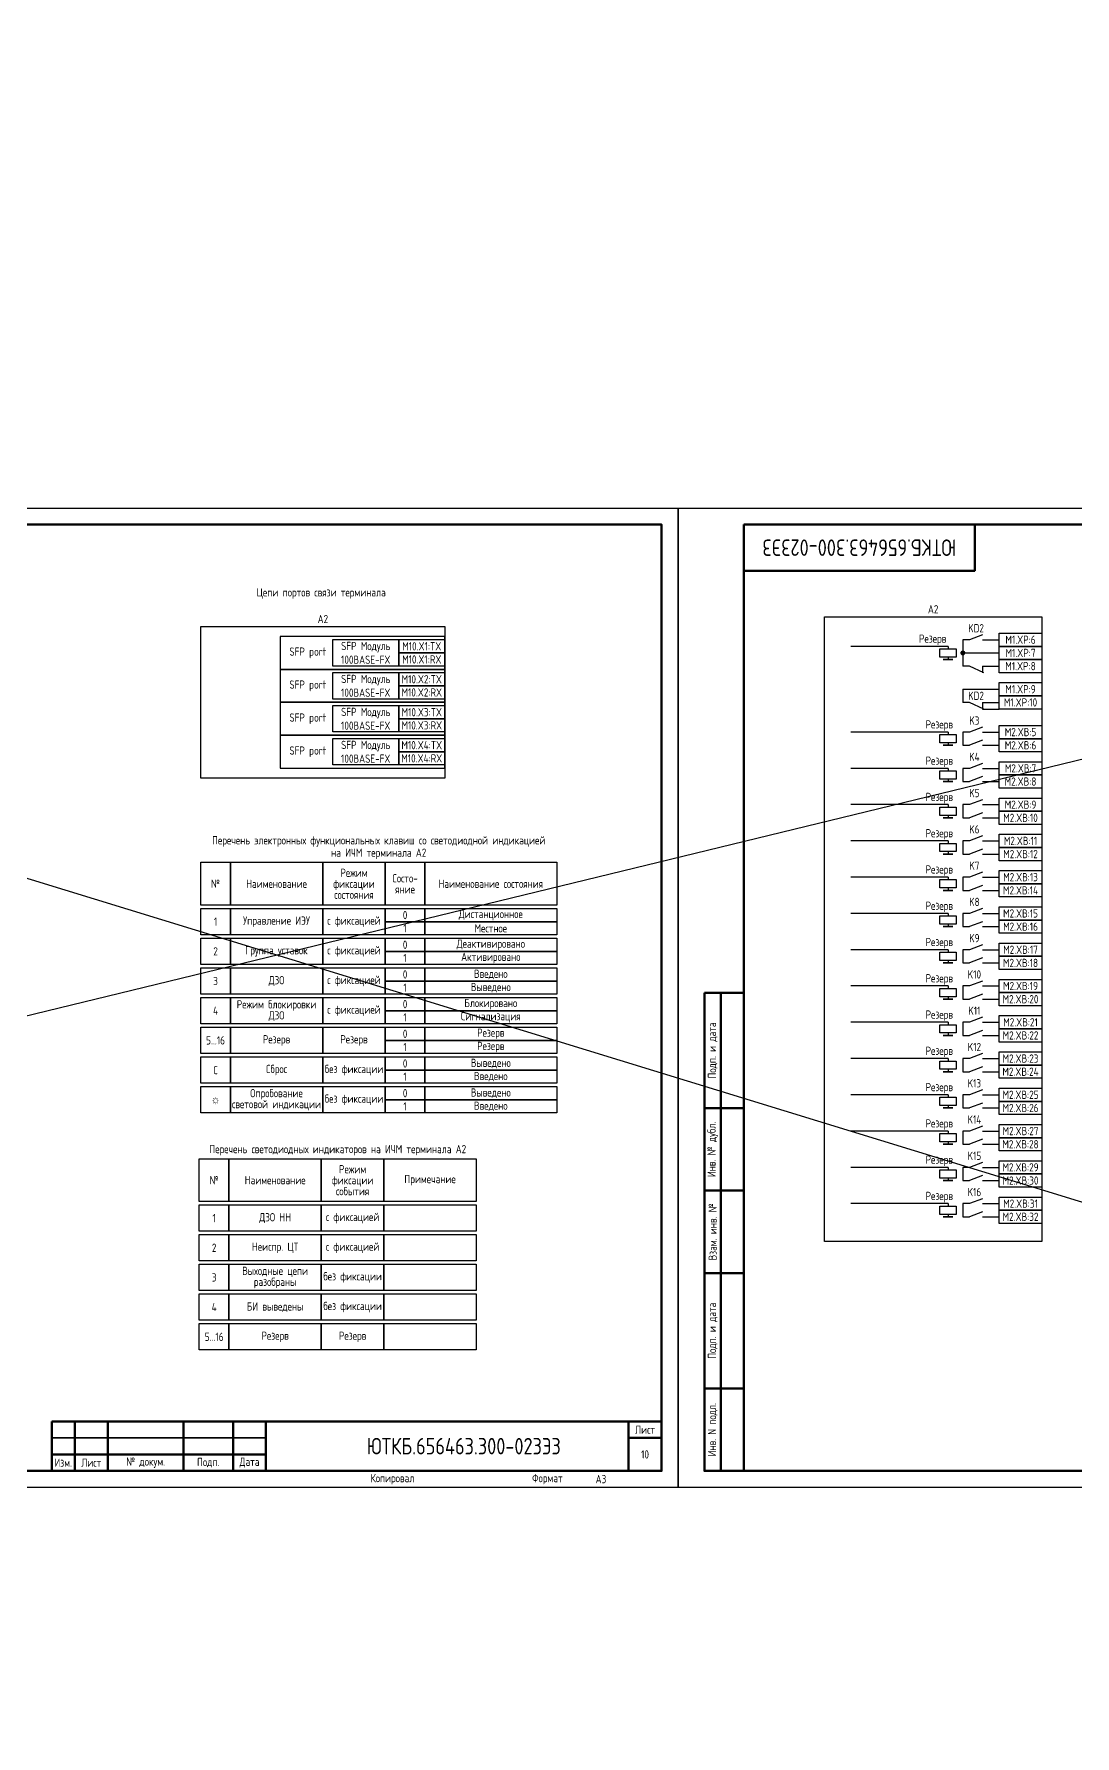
# Model space of a CAD drawing. Header units: millimetres. Extents: x -1244 to 6083, y -90 to 1191.
# Drawn here: x 4005 to 4320, y 675 to 1191 of the extents above; entities that cross this region are included whole.
import ezdxf

# ---------------------------------------------------------------- set-up
doc = ezdxf.new("R2010")
doc.units = ezdxf.units.MM
doc.styles.add('Gost type A_2.5', font='GOST_0.TTF', dxfattribs={"height": 2.5})
doc.styles.add('Gost_type_A', font='GOST_0.TTF')

# ---------------------------------------------------------------- blocks, each defined once
blk = doc.blocks.new('Формат_А3')
blk.add_lwpolyline([(-420, 297), (0, 297), (0, 0), (-420, 0)], close=True)
at = {"lineweight": 50}
blk.add_lwpolyline([(-400, 292), (-5, 292), (-5, 5), (-400, 5)], close=True, dxfattribs=at)
blk = doc.blocks.new('Штамп малый нижний')
at = {"lineweight": 50}
for points in [[(-185, 15), (-178, 15), (-178, 5), (-185, 5)], [(-178, 15), (-168, 15), (-168, 5), (-178, 5)], [(-168, 15), (-145, 15), (-145, 5), (-168, 5)], [(-145, 15), (-130, 15), (-130, 5), (-145, 5)], [(-130, 15), (-120, 15), (-120, 5), (-130, 5)], [(-120, 15), (-10, 15), (-10, 0), (-120, 0)], [(-10, 15), (0, 15), (0, 10), (-10, 10)], [(-10, 10), (0, 10), (0, 0), (-10, 0)], [(-185, 5), (-178, 5), (-178, 0), (-185, 0)], [(-178, 5), (-168, 5), (-168, 0), (-178, 0)], [(-168, 5), (-145, 5), (-145, 0), (-168, 0)], [(-145, 5), (-130, 5), (-130, 0), (-145, 0)], [(-130, 5), (-120, 5), (-120, 0), (-130, 0)]]:
    blk.add_lwpolyline(points, close=True, dxfattribs=at)
for points in [[(-185, 15), (-178, 15), (-178, 10), (-185, 10)], [(-178, 15), (-168, 15), (-168, 10), (-178, 10)], [(-168, 15), (-145, 15), (-145, 10), (-168, 10)], [(-145, 15), (-130, 15), (-130, 10), (-145, 10)], [(-130, 15), (-120, 15), (-120, 10), (-130, 10)], [(-185, 10), (-178, 10), (-178, 5), (-185, 5)], [(-178, 10), (-168, 10), (-168, 5), (-178, 5)], [(-168, 10), (-145, 10), (-145, 5), (-168, 5)], [(-145, 10), (-130, 10), (-130, 5), (-145, 5)], [(-130, 10), (-120, 10), (-120, 5), (-130, 5)]]:
    blk.add_lwpolyline(points, close=True)
at = {"char_height": 2.5, "style": 'Gost_type_A'}
for s, insert, width, attachment_point in [('Лист', (-5, 12.5), 10, 5), ('Изм.', (-181.5, 2.5), 7, 5), ('Лист', (-173, 2.5), 10, 5), ('№ докум.', (-156.5, 2.5), 23, 5), ('Подп.', (-137.5, 2.5), 15, 5), ('Дата', (-125, 2.5), 10, 5), ('Копировал', (-75, -2.53), 13.1202, 6), ('Формат', (-30, -2.53), 13.1202, 6)]:
    blk.add_mtext(s, dxfattribs=dict(at, insert=insert, width=width, attachment_point=attachment_point))
blk = doc.blocks.new('Штамп левый нижний')
at = {"lineweight": 50}
for points in [[(-12, 145), (-7, 145), (-7, 110), (-12, 110)], [(-7, 145), (0, 145), (0, 110), (-7, 110)], [(-12, 110), (-7, 110), (-7, 85), (-12, 85)], [(-7, 110), (0, 110), (0, 85), (-7, 85)], [(-12, 85), (-7, 85), (-7, 60), (-12, 60)], [(-7, 85), (0, 85), (0, 60), (-7, 60)], [(-12, 60), (-7, 60), (-7, 25), (-12, 25)], [(-7, 60), (0, 60), (0, 25), (-7, 25)], [(-12, 25), (-7, 25), (-7, 0), (-12, 0)], [(-7, 25), (0, 25), (0, 0), (-7, 0)]]:
    blk.add_lwpolyline(points, close=True, dxfattribs=at)
at = {"char_height": 2.5, "attachment_point": 5, "rotation": 90, "style": 'Gost_type_A'}
for s, insert, width in [('Подп. и дата', (-9.5, 127.5), 35), ('Инв. № дубл.', (-9.5, 97.5), 25), ('Взам. инв. №', (-9.5, 72.5), 25), ('Подп. и дата', (-9.5, 42.5), 35), ('Инв. N подл.', (-9.5, 12.5), 25)]:
    blk.add_mtext(s, dxfattribs=dict(at, insert=insert, width=width))
blk = doc.blocks.new('Штамп угловой верхний')
at = {"lineweight": 50}
blk.add_lwpolyline([(0, 0), (70, 0), (70, -14), (0, -14)], close=True, dxfattribs=at)
blk = doc.blocks.new('POINT')
at = {"const_width": 0.75}
blk.add_lwpolyline([(-0.375, 0, 1), (0.375, 0, 1)], format="xyb", close=True, dxfattribs=at)

msp = doc.modelspace()

# ---------------------------------------------------------------- linework, layer by layer
at = {"color": 5}
for p, q in [((3168.72, 1191.07), (4757.14, 703.41)), ((3104.61, 674.94), (4860.42, 1102.08))]:
    msp.add_line(p, q, dxfattribs=at)
at = {"ltscale": 1.08}
for p, q in [((4288.4, 1007.38), (4286.4, 1007.38)), ((4286.4, 1007.38), (4286.4, 999.38)), ((4292.4, 1007.38), (4297.4, 1007.38)), ((4286.4, 1003.38), (4297.4, 1003.38)), ((4288.4, 999.38), (4286.4, 999.38)), ((4292.4, 999.38), (4297.4, 999.38)), ((4286.4, 992.38), (4297.4, 992.38)), ((4288.4, 988.38), (4286.4, 988.38)), ((4292.4, 988.38), (4297.4, 988.38)), ((4292.4, 986.38), (4297.4, 986.38)), ((4288.4, 979.38), (4286.4, 979.38)), ((4286.4, 979.38), (4286.4, 975.38)), ((4292.4, 979.38), (4297.4, 979.38)), ((4286.4, 975.38), (4288.4, 975.38)), ((4292.4, 975.38), (4297.4, 975.38)), ((4288.4, 968.38), (4286.4, 968.38)), ((4286.4, 968.38), (4286.4, 964.38)), ((4292.4, 968.38), (4297.4, 968.38)), ((4286.4, 964.38), (4288.4, 964.38)), ((4292.4, 964.38), (4297.4, 964.38)), ((4288.4, 957.38), (4286.4, 957.38)), ((4286.4, 957.38), (4286.4, 953.38)), ((4292.4, 957.38), (4297.4, 957.38)), ((4286.4, 953.38), (4288.4, 953.38)), ((4292.4, 953.38), (4297.4, 953.38)), ((4288.4, 946.38), (4286.4, 946.38)), ((4286.4, 946.38), (4286.4, 942.38)), ((4292.4, 946.38), (4297.4, 946.38)), ((4286.4, 942.38), (4288.4, 942.38)), ((4292.4, 942.38), (4297.4, 942.38)), ((4288.4, 935.38), (4286.4, 935.38)), ((4286.4, 935.38), (4286.4, 931.38)), ((4292.4, 935.38), (4297.4, 935.38)), ((4286.4, 931.38), (4288.4, 931.38)), ((4292.4, 931.38), (4297.4, 931.38)), ((4288.4, 924.38), (4286.4, 924.38)), ((4286.4, 924.38), (4286.4, 920.38)), ((4292.4, 924.38), (4297.4, 924.38)), ((4286.4, 920.38), (4288.4, 920.38)), ((4292.4, 920.38), (4297.4, 920.38)), ((4288.4, 913.38), (4286.4, 913.38)), ((4286.4, 913.38), (4286.4, 909.38)), ((4286.4, 909.38), (4288.4, 909.38)), ((4292.4, 913.38), (4297.4, 913.38)), ((4292.4, 909.38), (4297.4, 909.38)), ((4288.4, 902.38), (4286.4, 902.38)), ((4286.4, 902.38), (4286.4, 898.38)), ((4286.4, 898.38), (4288.4, 898.38)), ((4292.4, 902.38), (4297.4, 902.38)), ((4292.4, 898.38), (4297.4, 898.38)), ((4288.4, 891.38), (4286.4, 891.38)), ((4286.4, 891.38), (4286.4, 887.38)), ((4292.4, 891.38), (4297.4, 891.38)), ((4286.4, 887.38), (4288.4, 887.38)), ((4292.4, 887.38), (4297.4, 887.38)), ((4288.4, 880.38), (4286.4, 880.38)), ((4286.4, 880.38), (4286.4, 876.38)), ((4292.4, 880.38), (4297.4, 880.38)), ((4286.4, 876.38), (4288.4, 876.38)), ((4292.4, 876.38), (4297.4, 876.38)), ((4288.4, 869.38), (4286.4, 869.38)), ((4286.4, 869.38), (4286.4, 865.38)), ((4292.4, 869.38), (4297.4, 869.38)), ((4286.4, 865.38), (4288.4, 865.38)), ((4292.4, 865.38), (4297.4, 865.38)), ((4288.4, 858.38), (4286.4, 858.38)), ((4286.4, 858.38), (4286.4, 854.38)), ((4292.4, 858.38), (4297.4, 858.38)), ((4286.4, 854.38), (4288.4, 854.38)), ((4292.4, 854.38), (4297.4, 854.38)), ((4288.4, 847.38), (4286.4, 847.38)), ((4286.4, 847.38), (4286.4, 843.38)), ((4292.4, 847.38), (4297.4, 847.38)), ((4286.4, 843.38), (4288.4, 843.38)), ((4292.4, 843.38), (4297.4, 843.38)), ((4288.4, 836.38), (4286.4, 836.38)), ((4286.4, 836.38), (4286.4, 832.38)), ((4292.4, 836.38), (4297.4, 836.38)), ((4286.4, 832.38), (4288.4, 832.38)), ((4292.4, 832.38), (4297.4, 832.38))]:
    msp.add_line(p, q, dxfattribs=at)
at = {"ltscale": 4.32}
for p, q in [((4292.4, 1008.88), (4288.4, 1007.38)), ((4292.79, 997.38), (4288.4, 999.38)), ((4292.79, 986.38), (4288.4, 988.38)), ((4292.4, 980.88), (4288.4, 979.38)), ((4292.4, 976.88), (4288.4, 975.38)), ((4292.4, 969.88), (4288.4, 968.38)), ((4292.4, 965.88), (4288.4, 964.38)), ((4292.4, 958.88), (4288.4, 957.38)), ((4292.4, 954.88), (4288.4, 953.38)), ((4292.4, 947.88), (4288.4, 946.38)), ((4292.4, 943.88), (4288.4, 942.38)), ((4292.4, 936.88), (4288.4, 935.38)), ((4292.4, 932.88), (4288.4, 931.38)), ((4292.4, 925.88), (4288.4, 924.38)), ((4292.4, 921.88), (4288.4, 920.38)), ((4292.4, 914.88), (4288.4, 913.38)), ((4292.4, 910.88), (4288.4, 909.38)), ((4292.4, 903.88), (4288.4, 902.38)), ((4292.4, 899.88), (4288.4, 898.38)), ((4292.4, 892.88), (4288.4, 891.38)), ((4292.4, 888.88), (4288.4, 887.38)), ((4292.4, 881.88), (4288.4, 880.38)), ((4292.4, 877.88), (4288.4, 876.38)), ((4292.4, 870.88), (4288.4, 869.38)), ((4292.4, 866.88), (4288.4, 865.38)), ((4292.4, 859.88), (4288.4, 858.38)), ((4292.4, 855.88), (4288.4, 854.38)), ((4292.4, 848.88), (4288.4, 847.38)), ((4292.4, 844.88), (4288.4, 843.38)), ((4292.4, 837.88), (4288.4, 836.38)), ((4292.4, 833.88), (4288.4, 832.38))]:
    msp.add_line(p, q, dxfattribs=at)
for p, q in [((4281.9, 1005.38), (4252.4, 1005.38)), ((4281.9, 1005.38), (4281.9, 1004.63)), ((4281.9, 1002.13), (4281.9, 1001.38)), ((4292.4, 999.38), (4292.4, 997.38)), ((4286.4, 992.38), (4286.4, 988.38)), ((4292.4, 988.38), (4292.4, 986.38)), ((4281.9, 979.38), (4252.4, 979.38)), ((4281.9, 979.38), (4281.9, 978.63)), ((4281.9, 976.13), (4281.9, 975.38)), ((4281.9, 968.38), (4252.4, 968.38)), ((4281.9, 968.38), (4281.9, 967.63)), ((4281.9, 965.13), (4281.9, 964.38)), ((4281.9, 957.38), (4252.4, 957.38)), ((4281.9, 957.38), (4281.9, 956.63)), ((4281.9, 954.13), (4281.9, 953.38)), ((4281.9, 946.38), (4252.4, 946.38)), ((4281.9, 946.38), (4281.9, 945.63)), ((4281.9, 943.13), (4281.9, 942.38)), ((4281.9, 935.38), (4252.4, 935.38)), ((4281.9, 935.38), (4281.9, 934.63)), ((4281.9, 932.13), (4281.9, 931.38)), ((4281.9, 924.38), (4252.4, 924.38)), ((4281.9, 924.38), (4281.9, 923.63)), ((4281.9, 921.13), (4281.9, 920.38)), ((4281.9, 913.38), (4252.4, 913.38)), ((4281.9, 913.38), (4281.9, 912.63)), ((4281.9, 910.13), (4281.9, 909.38)), ((4281.9, 902.38), (4252.4, 902.38)), ((4281.9, 902.38), (4281.9, 901.63)), ((4281.9, 899.13), (4281.9, 898.38)), ((4281.9, 891.38), (4252.4, 891.38)), ((4281.9, 891.38), (4281.9, 890.63)), ((4281.9, 888.13), (4281.9, 887.38)), ((4281.9, 880.38), (4252.4, 880.38)), ((4281.9, 880.38), (4281.9, 879.63)), ((4281.9, 877.13), (4281.9, 876.38)), ((4281.9, 869.38), (4252.4, 869.38)), ((4281.9, 869.38), (4281.9, 868.63)), ((4281.9, 866.13), (4281.9, 865.38)), ((4281.9, 858.38), (4252.4, 858.38)), ((4281.9, 858.38), (4281.9, 857.63)), ((4281.9, 855.13), (4281.9, 854.38)), ((4281.9, 847.38), (4252.4, 847.38)), ((4281.9, 847.38), (4281.9, 846.63)), ((4281.9, 844.13), (4281.9, 843.38)), ((4281.9, 836.38), (4252.4, 836.38)), ((4281.9, 836.38), (4281.9, 835.63)), ((4281.9, 833.13), (4281.9, 832.38))]:
    msp.add_line(p, q)
for points in [[(4244.4, 1014.38), (4310.4, 1014.38), (4310.4, 824.86), (4244.4, 824.86)], [(4055.26, 1011.41), (4129.26, 1011.41), (4129.26, 965.41), (4055.26, 965.41)], [(4079.26, 998.41), (4129.26, 998.41), (4129.26, 1008.41), (4079.26, 1008.41)], [(4095.26, 1007.41), (4115.26, 1007.41), (4115.26, 999.41), (4095.26, 999.41)], [(4115.26, 1007.41), (4129.26, 1007.41), (4129.26, 1003.41), (4115.26, 1003.41)], [(4297.4, 1009.38), (4310.4, 1009.38), (4310.4, 1005.38), (4297.4, 1005.38)], [(4115.26, 1003.41), (4129.26, 1003.41), (4129.26, 999.41), (4115.26, 999.41)], [(4284.4, 1004.63), (4284.4, 1002.13), (4279.4, 1002.13), (4279.4, 1004.63)], [(4283.4, 1001.38), (4280.4, 1001.38)], [(4297.4, 1005.38), (4310.4, 1005.38), (4310.4, 1001.38), (4297.4, 1001.38)], [(4297.4, 1001.38), (4310.4, 1001.38), (4310.4, 997.38), (4297.4, 997.38)], [(4079.26, 988.41), (4129.26, 988.41), (4129.26, 998.41), (4079.26, 998.41)], [(4095.26, 997.41), (4115.26, 997.41), (4115.26, 989.41), (4095.26, 989.41)], [(4115.26, 997.41), (4129.26, 997.41), (4129.26, 993.41), (4115.26, 993.41)], [(4115.26, 993.41), (4129.26, 993.41), (4129.26, 989.41), (4115.26, 989.41)], [(4297.4, 994.38), (4310.4, 994.38), (4310.4, 990.38), (4297.4, 990.38)], [(4079.26, 978.41), (4129.26, 978.41), (4129.26, 988.41), (4079.26, 988.41)], [(4095.26, 987.41), (4115.26, 987.41), (4115.26, 979.41), (4095.26, 979.41)], [(4115.26, 987.41), (4129.26, 987.41), (4129.26, 983.41), (4115.26, 983.41)], [(4297.4, 990.38), (4310.4, 990.38), (4310.4, 986.38), (4297.4, 986.38)], [(4115.26, 983.41), (4129.26, 983.41), (4129.26, 979.41), (4115.26, 979.41)], [(4297.4, 981.38), (4310.4, 981.38), (4310.4, 977.38), (4297.4, 977.38)], [(4297.4, 981.38), (4310.4, 981.38), (4310.4, 977.38), (4297.4, 977.38)], [(4079.26, 968.41), (4129.26, 968.41), (4129.26, 978.41), (4079.26, 978.41)], [(4095.26, 977.41), (4115.26, 977.41), (4115.26, 969.41), (4095.26, 969.41)], [(4115.26, 977.41), (4129.26, 977.41), (4129.26, 973.41), (4115.26, 973.41)], [(4284.4, 978.63), (4284.4, 976.13), (4279.4, 976.13), (4279.4, 978.63)], [(4297.4, 977.38), (4310.4, 977.38), (4310.4, 973.38), (4297.4, 973.38)], [(4115.26, 973.41), (4129.26, 973.41), (4129.26, 969.41), (4115.26, 969.41)], [(4283.4, 975.38), (4280.4, 975.38)], [(4297.4, 970.38), (4310.4, 970.38), (4310.4, 966.38), (4297.4, 966.38)], [(4284.4, 967.63), (4284.4, 965.13), (4279.4, 965.13), (4279.4, 967.63)], [(4297.4, 966.38), (4310.4, 966.38), (4310.4, 962.38), (4297.4, 962.38)], [(4283.4, 964.38), (4280.4, 964.38)], [(4284.4, 956.63), (4284.4, 954.13), (4279.4, 954.13), (4279.4, 956.63)], [(4297.4, 959.38), (4310.4, 959.38), (4310.4, 955.38), (4297.4, 955.38)], [(4297.4, 955.38), (4310.4, 955.38), (4310.4, 951.38), (4297.4, 951.38)], [(4283.4, 953.38), (4280.4, 953.38)], [(4284.4, 945.63), (4284.4, 943.13), (4279.4, 943.13), (4279.4, 945.63)], [(4297.4, 948.38), (4310.4, 948.38), (4310.4, 944.38), (4297.4, 944.38)], [(4055.2, 939.88), (4064.2, 939.88), (4064.2, 926.88), (4055.2, 926.88)], [(4064.2, 939.88), (4092.2, 939.88), (4092.2, 926.88), (4064.2, 926.88)], [(4092.2, 939.88), (4111.2, 939.88), (4111.2, 926.88), (4092.2, 926.88)], [(4111.2, 939.88), (4123.2, 939.88), (4123.2, 926.88), (4111.2, 926.88)], [(4123.2, 939.88), (4163.2, 939.88), (4163.2, 926.88), (4123.2, 926.88)], [(4283.4, 942.38), (4280.4, 942.38)], [(4297.4, 944.38), (4310.4, 944.38), (4310.4, 940.38), (4297.4, 940.38)], [(4284.4, 934.63), (4284.4, 932.13), (4279.4, 932.13), (4279.4, 934.63)], [(4297.4, 937.38), (4310.4, 937.38), (4310.4, 933.38), (4297.4, 933.38)], [(4283.4, 931.38), (4280.4, 931.38)], [(4297.4, 933.38), (4310.4, 933.38), (4310.4, 929.38), (4297.4, 929.38)], [(4055.2, 925.88), (4064.2, 925.88), (4064.2, 917.88), (4055.2, 917.88)], [(4064.2, 925.88), (4092.2, 925.88), (4092.2, 917.88), (4064.2, 917.88)], [(4092.2, 925.88), (4111.2, 925.88), (4111.2, 917.88), (4092.2, 917.88)], [(4111.2, 925.88), (4123.2, 925.88), (4123.2, 921.88), (4111.2, 921.88)], [(4123.2, 925.88), (4163.2, 925.88), (4163.2, 921.88), (4123.2, 921.88)], [(4297.4, 926.38), (4310.4, 926.38), (4310.4, 922.38), (4297.4, 922.38)], [(4111.2, 921.88), (4123.2, 921.88), (4123.2, 917.88), (4111.2, 917.88)], [(4123.2, 921.88), (4163.2, 921.88), (4163.2, 917.88), (4123.2, 917.88)], [(4284.4, 923.63), (4284.4, 921.13), (4279.4, 921.13), (4279.4, 923.63)], [(4283.4, 920.38), (4280.4, 920.38)], [(4297.4, 922.38), (4310.4, 922.38), (4310.4, 918.38), (4297.4, 918.38)], [(4055.2, 916.88), (4064.2, 916.88), (4064.2, 908.88), (4055.2, 908.88)], [(4064.2, 916.88), (4092.2, 916.88), (4092.2, 908.88), (4064.2, 908.88)], [(4092.2, 916.88), (4111.2, 916.88), (4111.2, 908.88), (4092.2, 908.88)], [(4111.2, 916.88), (4123.2, 916.88), (4123.2, 912.88), (4111.2, 912.88)], [(4123.2, 916.88), (4163.2, 916.88), (4163.2, 912.88), (4123.2, 912.88)], [(4297.4, 915.38), (4310.4, 915.38), (4310.4, 911.38), (4297.4, 911.38)], [(4111.2, 912.88), (4123.2, 912.88), (4123.2, 908.88), (4111.2, 908.88)], [(4123.2, 912.88), (4163.2, 912.88), (4163.2, 908.88), (4123.2, 908.88)], [(4284.4, 912.63), (4284.4, 910.13), (4279.4, 910.13), (4279.4, 912.63)], [(4283.4, 909.38), (4280.4, 909.38)], [(4297.4, 911.38), (4310.4, 911.38), (4310.4, 907.38), (4297.4, 907.38)], [(4055.2, 907.88), (4064.2, 907.88), (4064.2, 899.88), (4055.2, 899.88)], [(4055.2, 907.88), (4064.2, 907.88), (4064.2, 899.88), (4055.2, 899.88)], [(4064.2, 907.88), (4092.2, 907.88), (4092.2, 899.88), (4064.2, 899.88)], [(4092.2, 907.88), (4111.2, 907.88), (4111.2, 899.88), (4092.2, 899.88)], [(4111.2, 907.88), (4123.2, 907.88), (4123.2, 903.88), (4111.2, 903.88)], [(4111.2, 903.88), (4123.2, 903.88), (4123.2, 899.88), (4111.2, 899.88)], [(4123.2, 907.88), (4163.2, 907.88), (4163.2, 903.88), (4123.2, 903.88)], [(4123.2, 903.88), (4163.2, 903.88), (4163.2, 899.88), (4123.2, 899.88)], [(4297.4, 904.38), (4310.4, 904.38), (4310.4, 900.38), (4297.4, 900.38)], [(4055.2, 898.88), (4064.2, 898.88), (4064.2, 890.88), (4055.2, 890.88)], [(4064.2, 898.88), (4092.2, 898.88), (4092.2, 890.88), (4064.2, 890.88)], [(4092.2, 898.88), (4111.2, 898.88), (4111.2, 890.88), (4092.2, 890.88)], [(4111.2, 898.88), (4123.2, 898.88), (4123.2, 894.88), (4111.2, 894.88)], [(4123.2, 898.88), (4163.2, 898.88), (4163.2, 894.88), (4123.2, 894.88)], [(4284.4, 901.63), (4284.4, 899.13), (4279.4, 899.13), (4279.4, 901.63)], [(4283.4, 898.38), (4280.4, 898.38)], [(4297.4, 900.38), (4310.4, 900.38), (4310.4, 896.38), (4297.4, 896.38)], [(4111.2, 894.88), (4123.2, 894.88), (4123.2, 890.88), (4111.2, 890.88)], [(4123.2, 894.88), (4163.2, 894.88), (4163.2, 890.88), (4123.2, 890.88)], [(4297.4, 893.38), (4310.4, 893.38), (4310.4, 889.38), (4297.4, 889.38)], [(4055.2, 889.88), (4064.2, 889.88), (4064.2, 881.88), (4055.2, 881.88)], [(4064.2, 889.88), (4092.2, 889.88), (4092.2, 881.88), (4064.2, 881.88)], [(4092.2, 889.88), (4111.2, 889.88), (4111.2, 881.88), (4092.2, 881.88)], [(4111.2, 889.88), (4123.2, 889.88), (4123.2, 885.88), (4111.2, 885.88)], [(4123.2, 889.88), (4163.2, 889.88), (4163.2, 885.88), (4123.2, 885.88)], [(4284.4, 890.63), (4284.4, 888.13), (4279.4, 888.13), (4279.4, 890.63)], [(4297.4, 889.38), (4310.4, 889.38), (4310.4, 885.38), (4297.4, 885.38)], [(4111.2, 885.88), (4123.2, 885.88), (4123.2, 881.88), (4111.2, 881.88)], [(4123.2, 885.88), (4163.2, 885.88), (4163.2, 881.88), (4123.2, 881.88)], [(4283.4, 887.38), (4280.4, 887.38)], [(4055.2, 880.88), (4064.2, 880.88), (4064.2, 872.88), (4055.2, 872.88)], [(4064.2, 880.88), (4092.2, 880.88), (4092.2, 872.88), (4064.2, 872.88)], [(4092.2, 880.88), (4111.2, 880.88), (4111.2, 872.88), (4092.2, 872.88)], [(4111.2, 880.88), (4123.2, 880.88), (4123.2, 876.88), (4111.2, 876.88)], [(4123.2, 880.88), (4163.2, 880.88), (4163.2, 876.88), (4123.2, 876.88)], [(4284.4, 879.63), (4284.4, 877.13), (4279.4, 877.13), (4279.4, 879.63)], [(4297.4, 882.38), (4310.4, 882.38), (4310.4, 878.38), (4297.4, 878.38)], [(4297.4, 878.38), (4310.4, 878.38), (4310.4, 874.38), (4297.4, 874.38)], [(4111.2, 876.88), (4123.2, 876.88), (4123.2, 872.88), (4111.2, 872.88)], [(4123.2, 876.88), (4163.2, 876.88), (4163.2, 872.88), (4123.2, 872.88)], [(4283.4, 876.38), (4280.4, 876.38)], [(4055.2, 871.88), (4064.2, 871.88), (4064.2, 863.88), (4055.2, 863.88)], [(4064.2, 871.88), (4092.2, 871.88), (4092.2, 863.88), (4064.2, 863.88)], [(4092.2, 871.88), (4111.2, 871.88), (4111.2, 863.88), (4092.2, 863.88)], [(4111.2, 871.88), (4123.2, 871.88), (4123.2, 867.88), (4111.2, 867.88)], [(4111.2, 867.88), (4123.2, 867.88), (4123.2, 863.88), (4111.2, 863.88)], [(4123.2, 871.88), (4163.2, 871.88), (4163.2, 867.88), (4123.2, 867.88)], [(4123.2, 867.88), (4163.2, 867.88), (4163.2, 863.88), (4123.2, 863.88)], [(4284.4, 868.63), (4284.4, 866.13), (4279.4, 866.13), (4279.4, 868.63)], [(4297.4, 871.38), (4310.4, 871.38), (4310.4, 867.38), (4297.4, 867.38)], [(4297.4, 867.38), (4310.4, 867.38), (4310.4, 863.38), (4297.4, 863.38)], [(4283.4, 865.38), (4280.4, 865.38)], [(4284.4, 857.63), (4284.4, 855.13), (4279.4, 855.13), (4279.4, 857.63)], [(4297.4, 860.38), (4310.4, 860.38), (4310.4, 856.38), (4297.4, 856.38)], [(4283.4, 854.38), (4280.4, 854.38)], [(4297.4, 856.38), (4310.4, 856.38), (4310.4, 852.38), (4297.4, 852.38)], [(4054.78, 849.99), (4063.78, 849.99), (4063.78, 836.99), (4054.78, 836.99)], [(4063.78, 849.99), (4091.78, 849.99), (4091.78, 836.99), (4063.78, 836.99)], [(4091.78, 849.99), (4110.78, 849.99), (4110.78, 836.99), (4091.78, 836.99)], [(4110.78, 849.99), (4138.78, 849.99), (4138.78, 836.99), (4110.78, 836.99)], [(4284.4, 846.63), (4284.4, 844.13), (4279.4, 844.13), (4279.4, 846.63)], [(4297.4, 849.38), (4310.4, 849.38), (4310.4, 845.38), (4297.4, 845.38)], [(4283.4, 843.38), (4280.4, 843.38)], [(4297.4, 845.38), (4310.4, 845.38), (4310.4, 841.38), (4297.4, 841.38)], [(4297.4, 838.38), (4310.4, 838.38), (4310.4, 834.38), (4297.4, 834.38)], [(4054.78, 835.99), (4063.78, 835.99), (4063.78, 827.99), (4054.78, 827.99)], [(4063.78, 835.99), (4091.78, 835.99), (4091.78, 827.99), (4063.78, 827.99)], [(4091.78, 835.99), (4110.78, 835.99), (4110.78, 827.99), (4091.78, 827.99)], [(4110.78, 835.99), (4138.78, 835.99), (4138.78, 827.99), (4110.78, 827.99)], [(4284.4, 835.63), (4284.4, 833.13), (4279.4, 833.13), (4279.4, 835.63)], [(4283.4, 832.38), (4280.4, 832.38)], [(4297.4, 834.38), (4310.4, 834.38), (4310.4, 830.38), (4297.4, 830.38)], [(4054.78, 826.99), (4063.78, 826.99), (4063.78, 818.99), (4054.78, 818.99)], [(4063.78, 826.99), (4091.78, 826.99), (4091.78, 818.99), (4063.78, 818.99)], [(4091.78, 826.99), (4110.78, 826.99), (4110.78, 818.99), (4091.78, 818.99)], [(4110.78, 826.99), (4138.78, 826.99), (4138.78, 818.99), (4110.78, 818.99)], [(4054.78, 817.99), (4063.78, 817.99), (4063.78, 809.99), (4054.78, 809.99)], [(4063.78, 817.99), (4091.78, 817.99), (4091.78, 809.99), (4063.78, 809.99)], [(4091.78, 817.99), (4110.78, 817.99), (4110.78, 809.99), (4091.78, 809.99)], [(4110.78, 817.99), (4138.78, 817.99), (4138.78, 809.99), (4110.78, 809.99)], [(4054.78, 808.99), (4063.78, 808.99), (4063.78, 800.99), (4054.78, 800.99)], [(4063.78, 808.99), (4091.78, 808.99), (4091.78, 800.99), (4063.78, 800.99)], [(4091.78, 808.99), (4110.78, 808.99), (4110.78, 800.99), (4091.78, 800.99)], [(4110.78, 808.99), (4138.78, 808.99), (4138.78, 800.99), (4110.78, 800.99)], [(4054.78, 799.99), (4063.78, 799.99), (4063.78, 791.99), (4054.78, 791.99)], [(4063.78, 799.99), (4091.78, 799.99), (4091.78, 791.99), (4063.78, 791.99)], [(4091.78, 799.99), (4110.78, 799.99), (4110.78, 791.99), (4091.78, 791.99)], [(4110.78, 799.99), (4138.78, 799.99), (4138.78, 791.99), (4110.78, 791.99)]]:
    msp.add_lwpolyline(points, close=True)

# ---------------------------------------------------------------- block references
at = {"color": 1}
for name, p in [('Формат_А3', (4200, 750.32)), ('Формат_А3', (4620, 750.32)), ('Штамп левый нижний', (4220, 755.32))]:
    msp.add_blockref(name, p, dxfattribs=at)
for name, p in [('Штамп угловой верхний', (4220, 1042.32)), ('POINT', (4286.4, 1003.38)), ('Штамп малый нижний', (4195, 755.32))]:
    msp.add_blockref(name, p)

# ---------------------------------------------------------------- texts
at = {"insert": (4255, 1035.32), "char_height": 5, "width": 70, "attachment_point": 5, "rotation": 180, "style": 'Gost_type_A'}
msp.add_mtext('ЮТКБ.656463.300-023Э3', dxfattribs=at)
at = {"char_height": 2.5}
for s, insert, width, attachment_point, line_spacing_factor, style in [('Цепи портов связи терминала', (4091.76, 1021.41), 197, 5, 0.9, 'Gost_type_A'), ('A2', (4277.4, 1015.38), 66, 8, 0.9, 'Gost_type_A'), ('A2', (4092.26, 1012.41), 74.0002, 8, 0.9, 'Gost_type_A'), ('Резерв', (4281.4, 1007.38), 37, 6, 0.8, 'Gost_type_A'), ('Перечень электронных функциональных клавиш со светодиодной индикацией\\Pна ИЧМ терминала А2', (4109.2, 940.88), 108, 8, 0.9, 'Gost_type_A'), ('№ ', (4059.7, 933.38), 9, 5, 0.8, 'Gost_type_A'), ('Наименование ', (4078.2, 933.38), 28, 5, 0.8, 'Gost_type_A'), ('Режим\\Pфиксации состояния', (4101.7, 933.38), 19, 5, 0.8, 'Gost_type_A'), ('Состо- яние', (4117.2, 933.38), 12, 5, 0.8, 'Gost_type_A'), ('Наименование состояния ', (4143.2, 933.38), 40, 5, 0.8, 'Gost_type_A'), ('0', (4117.2, 923.88), 12, 5, 0.8, 'Gost_type_A'), ('Дистанционное', (4143.2, 923.88), 40, 5, 0.8, 'Gost_type_A'), ('1', (4059.7, 921.88), 9, 5, 0.8, 'Gost_type_A'), ('Управление ИЭУ', (4078.2, 921.88), 28, 5, 0.8, 'Gost_type_A'), ('с фиксацией', (4101.7, 921.88), 19, 5, 0.8, 'Gost_type_A'), ('1', (4117.2, 919.88), 12, 5, 0.8, 'Gost_type_A'), ('Местное', (4143.2, 919.88), 40, 5, 0.8, 'Gost_type_A'), ('2', (4059.7, 912.88), 9, 5, 0.8, 'Gost_type_A'), ('Группа уставок', (4078.2, 912.88), 28, 5, 0.8, 'Gost_type_A'), ('с фиксацией', (4101.7, 912.88), 19, 5, 0.8, 'Gost_type_A'), ('0', (4117.2, 914.88), 12, 5, 0.8, 'Gost_type_A'), ('Деактивировано', (4143.2, 914.88), 40, 5, 0.8, 'Gost_type_A'), ('1', (4117.2, 910.88), 12, 5, 0.8, 'Gost_type_A'), ('Активировано', (4143.2, 910.88), 40, 5, 0.8, 'Gost_type_A'), ('3', (4059.7, 903.88), 9, 5, 0.8, 'Gost_type_A'), ('ДЗО', (4078.2, 903.88), 28, 5, 0.8, 'Gost type A_2.5'), ('с фиксацией', (4101.7, 903.88), 19, 5, 0.8, 'Gost_type_A'), ('0', (4117.2, 905.88), 12, 5, 0.8, 'Gost_type_A'), ('Выведено', (4143.2, 901.88), 40, 5, 0.8, 'Gost_type_A'), ('Введено', (4143.2, 905.88), 40, 5, 0.8, 'Gost_type_A'), ('0', (4117.2, 896.88), 12, 5, 0.8, 'Gost_type_A'), ('1', (4117.2, 901.88), 12, 5, 0.8, 'Gost_type_A'), ('Блокировано', (4143.2, 896.88), 40, 5, 0.8, 'Gost_type_A'), ('4', (4059.7, 894.88), 9, 5, 0.8, 'Gost_type_A'), ('Режим блокировки ДЗО', (4078.2, 894.88), 28, 5, 0.8, 'Gost type A_2.5'), ('с фиксацией', (4101.7, 894.88), 19, 5, 0.8, 'Gost_type_A'), ('1', (4117.2, 892.88), 12, 5, 0.8, 'Gost_type_A'), ('Сигнализация', (4143.2, 892.88), 40, 5, 0.8, 'Gost_type_A'), ('0', (4117.2, 887.88), 12, 5, 0.8, 'Gost_type_A'), ('Резерв', (4143.2, 887.88), 40, 5, 0.8, 'Gost_type_A'), ('5...16', (4059.7, 885.88), 9, 5, 0.8, 'Gost_type_A'), ('Резерв', (4078.2, 885.88), 28, 5, 0.8, 'Gost_type_A'), ('Резерв', (4101.7, 885.88), 19, 5, 0.8, 'Gost_type_A'), ('1', (4117.2, 883.88), 12, 5, 0.8, 'Gost_type_A'), ('Резерв', (4143.2, 883.88), 40, 5, 0.8, 'Gost_type_A'), ('C', (4059.7, 876.88), 9, 5, 0.8, 'Gost_type_A'), ('Сброс', (4078.2, 876.88), 28, 5, 0.8, 'Gost_type_A'), ('без фиксации', (4101.7, 876.88), 19, 5, 0.8, 'Gost_type_A'), ('0', (4117.2, 878.88), 12, 5, 0.8, 'Gost_type_A'), ('Выведено', (4143.2, 878.88), 40, 5, 0.8, 'Gost_type_A'), ('1', (4117.2, 874.88), 12, 5, 0.8, 'Gost_type_A'), ('Введено', (4143.2, 874.88), 40, 5, 0.8, 'Gost_type_A'), ('☼', (4059.7, 867.88), 9, 5, 0.8, 'Gost_type_A'), ('Опробование световой индикации', (4078.2, 867.88), 28, 5, 0.8, 'Gost_type_A'), ('без фиксации', (4101.7, 867.88), 19, 5, 0.8, 'Gost_type_A'), ('0', (4117.2, 869.88), 12, 5, 0.8, 'Gost_type_A'), ('1', (4117.2, 865.88), 12, 5, 0.8, 'Gost_type_A'), ('Выведено', (4143.2, 869.88), 40, 5, 0.8, 'Gost_type_A'), ('Введено', (4143.2, 865.88), 40, 5, 0.8, 'Gost_type_A'), ('Перечень светодиодных индикаторов на ИЧМ терминала А2', (4096.78, 850.99), 84, 8, 0.9, 'Gost_type_A'), ('Режим\\Pфиксации события', (4101.28, 843.49), 19, 5, 0.8, 'Gost_type_A'), ('№ ', (4059.28, 843.49), 9, 5, 0.8, 'Gost_type_A'), ('Наименование ', (4077.78, 843.49), 28, 5, 0.8, 'Gost_type_A'), ('Примечание', (4124.78, 843.49), 28, 5, 0.8, 'Gost_type_A'), ('1', (4059.28, 831.99), 9, 5, 0.8, 'Gost_type_A'), ('ДЗО НН', (4077.78, 831.99), 28, 5, 0.8, 'Gost_type_A'), ('с фиксацией', (4101.28, 831.99), 19, 5, 0.8, 'Gost_type_A'), ('2', (4059.28, 822.99), 9, 5, 0.8, 'Gost_type_A'), ('Неиспр. ЦТ', (4077.78, 822.99), 28, 5, 0.8, 'Gost_type_A'), ('с фиксацией', (4101.28, 822.99), 19, 5, 0.8, 'Gost_type_A'), ('Выходные цепи разобраны ', (4077.78, 813.99), 28, 5, 0.8, 'Gost_type_A'), ('без фиксации', (4101.28, 813.99), 19, 5, 0.8, 'Gost_type_A'), ('3', (4059.28, 813.99), 9, 5, 0.8, 'Gost_type_A'), ('4', (4059.28, 804.99), 9, 5, 0.8, 'Gost_type_A'), ('БИ выведены ', (4077.78, 804.99), 28, 5, 0.8, 'Gost_type_A'), ('без фиксации', (4101.28, 804.99), 19, 5, 0.8, 'Gost_type_A'), ('5...16', (4059.28, 795.99), 9, 5, 0.8, 'Gost_type_A'), ('Резерв', (4077.78, 795.99), 28, 5, 0.8, 'Gost_type_A'), ('Резерв', (4101.28, 795.99), 19, 5, 0.8, 'Gost_type_A')]:
    msp.add_mtext(s, dxfattribs=dict(at, insert=insert, width=width, attachment_point=attachment_point, line_spacing_factor=line_spacing_factor, style=style))
at = {"style": 'Gost_type_A'}
for s, insert, char_height, width, attachment_point in [('KD2', (4290.4, 1010.88), 2.5, 8, 5), ('SFP Mодуль 100BASE-FX', (4105.26, 1003.41), 2.5, 19.9998, 5), ('M10.X1:TX', (4122.26, 1005.41), 2.5, 14, 5), ('M1.XP:6', (4303.9, 1007.38), 2.5, 13, 5), ('SFP port', (4093.26, 1003.41), 2.5, 20, 6), ('M10.X1:RX', (4122.26, 1001.41), 2.5, 14, 5), ('M1.XP:7', (4303.9, 1003.38), 2.5, 13, 5), ('SFP Mодуль 100BASE-FX', (4105.26, 993.41), 2.5, 19.9998, 5), ('M10.X2:TX', (4122.26, 995.41), 2.5, 14, 5), ('M1.XP:8', (4303.9, 999.38), 2.5, 13, 5), ('SFP port', (4093.26, 993.41), 2.5, 20, 6), ('M10.X2:RX', (4122.26, 991.41), 2.5, 14, 5), ('KD2', (4290.4, 990.38), 2.5, 8, 5), ('M1.XP:9', (4303.9, 992.38), 2.5, 13, 5), ('SFP Mодуль 100BASE-FX', (4105.26, 983.41), 2.5, 19.9998, 5), ('M10.X3:TX', (4122.26, 985.41), 2.5, 14, 5), ('M1.XP:10', (4303.9, 988.38), 2.5, 13, 5), ('SFP port', (4093.26, 983.41), 2.5, 20, 6), ('M10.X3:RX', (4122.26, 981.41), 2.5, 14, 5), ('Резерв', (4283.4, 981.38), 2.5, 31.0015, 6), ('K3', (4289.9, 982.88), 2.5, 5, 5), ('SFP Mодуль 100BASE-FX', (4105.26, 973.41), 2.5, 19.9998, 5), ('M10.X4:TX', (4122.26, 975.41), 2.5, 14, 5), ('M2.XВ:5', (4303.9, 979.38), 2.5, 13, 5), ('M2.XВ:6', (4303.9, 975.38), 2.5, 13, 5), ('SFP port', (4093.26, 973.41), 2.5, 20, 6), ('M10.X4:RX', (4122.26, 971.41), 2.5, 14, 5), ('Резерв', (4283.4, 970.38), 2.5, 31.0015, 6), ('K4', (4289.9, 971.88), 2.5, 5, 5), ('M2.XВ:8', (4303.9, 964.38), 2.5, 13, 5), ('M2.XВ:7', (4303.9, 968.38), 2.5, 13, 5), ('Резерв', (4283.4, 959.38), 2.5, 31.0015, 6), ('K5', (4289.9, 960.88), 2.5, 5, 5), ('M2.XВ:9', (4303.9, 957.38), 2.5, 13, 5), ('Резерв', (4283.4, 948.38), 2.5, 31.0015, 6), ('K6', (4289.9, 949.88), 2.5, 5, 5), ('M2.XВ:10', (4303.9, 953.38), 2.5, 13, 5), ('M2.XВ:11', (4303.9, 946.38), 2.5, 13, 5), ('K7', (4289.9, 938.88), 2.5, 5, 5), ('M2.XВ:12', (4303.9, 942.38), 2.5, 13, 5), ('Резерв', (4283.4, 937.38), 2.5, 31.0015, 6), ('M2.XВ:13', (4303.9, 935.38), 2.5, 13, 5), ('K8', (4289.9, 927.88), 2.5, 5, 5), ('M2.XВ:14', (4303.9, 931.38), 2.5, 13, 5), ('Резерв', (4283.4, 926.38), 2.5, 31.0015, 6), ('M2.XВ:15', (4303.9, 924.38), 2.5, 13, 5), ('M2.XВ:16', (4303.9, 920.38), 2.5, 13, 5), ('Резерв', (4283.4, 915.38), 2.5, 31.0015, 6), ('K9', (4289.9, 916.88), 2.5, 5, 5), ('M2.XВ:17', (4303.9, 913.38), 2.5, 13, 5), ('M2.XВ:18', (4303.9, 909.38), 2.5, 13, 5), ('Резерв', (4283.4, 904.38), 2.5, 31.0015, 6), ('K10', (4289.9, 905.88), 2.5, 5, 5), ('M2.XВ:19', (4303.9, 902.38), 2.5, 13, 5), ('M2.XВ:20', (4303.9, 898.38), 2.5, 13, 5), ('Резерв', (4283.4, 893.38), 2.5, 31.0015, 6), ('K11', (4289.9, 894.88), 2.5, 5, 5), ('M2.XВ:22', (4303.9, 887.38), 2.5, 13, 5), ('M2.XВ:21', (4303.9, 891.38), 2.5, 13, 5), ('Резерв', (4283.4, 882.38), 2.5, 31.0015, 6), ('K12', (4289.9, 883.88), 2.5, 5, 5), ('M2.XВ:24', (4303.9, 876.38), 2.5, 13, 5), ('M2.XВ:23', (4303.9, 880.38), 2.5, 13, 5), ('Резерв', (4283.4, 871.38), 2.5, 31.0015, 6), ('K13', (4289.9, 872.88), 2.5, 5, 5), ('M2.XВ:25', (4303.9, 869.38), 2.5, 13, 5), ('Резерв', (4283.4, 860.38), 2.5, 31.0015, 6), ('K14', (4289.9, 861.88), 2.5, 5, 5), ('M2.XВ:26', (4303.9, 865.38), 2.5, 13, 5), ('M2.XВ:27', (4303.9, 858.38), 2.5, 13, 5), ('K15', (4289.9, 850.88), 2.5, 5, 5), ('M2.XВ:28', (4303.9, 854.38), 2.5, 13, 5), ('Резерв', (4283.4, 849.38), 2.5, 31.0015, 6), ('M2.XВ:29', (4303.9, 847.38), 2.5, 13, 5), ('M2.XВ:30', (4303.9, 843.38), 2.5, 13, 5), ('Резерв', (4283.4, 838.38), 2.5, 31.0015, 6), ('K16', (4289.9, 839.88), 2.5, 5, 5), ('M2.XВ:31', (4303.9, 836.38), 2.5, 13, 5), ('M2.XВ:32', (4303.9, 832.38), 2.5, 13, 5), ('ЮТКБ.656463.300-023Э3', (4135, 762.82), 5, 120, 5), ('10', (4190, 760.32), 2.5, 10, 5), ('A3', (4175, 752.82), 2.5, 20, 4)]:
    msp.add_mtext(s, dxfattribs=dict(at, insert=insert, char_height=char_height, width=width, attachment_point=attachment_point))

doc.saveas('drawing.dxf')
